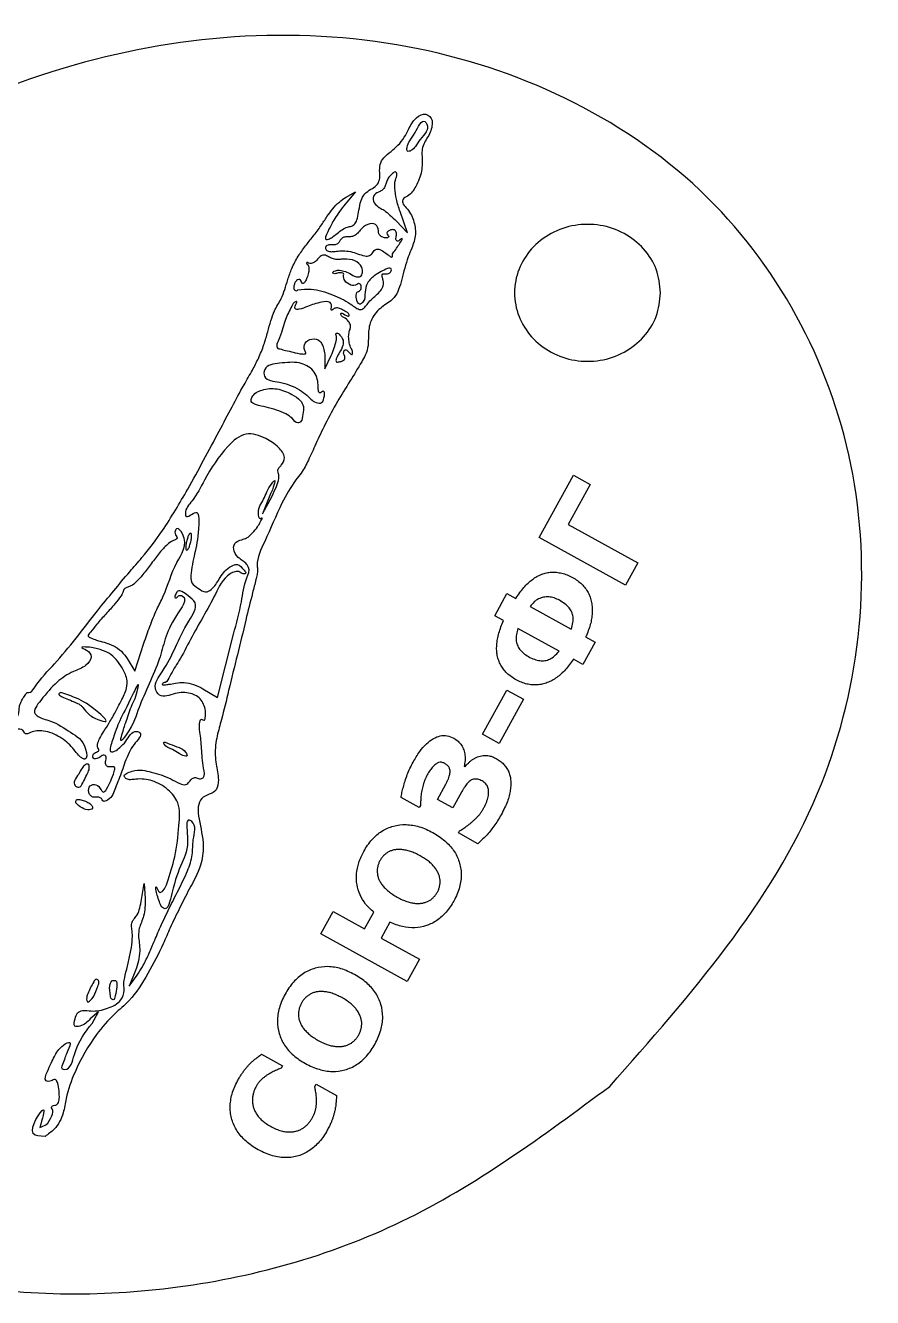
# Model space of a CAD drawing. Extents: x 44.2 to 81.9, y 88.2 to 122.9.
# Drawn here: x 58.73 to 81.88, y 88.18 to 122.92 of the extents above; entities that cross this region are included whole.
import ezdxf

# ---------------------------------------------------------------- set-up
doc = ezdxf.new("R2010")
doc.units = 0
doc.layers.add('Layer_1', color=7, linetype='CONTINUOUS')

msp = doc.modelspace()

# ---------------------------------------------------------------- linework, layer by layer
at = {"layer": 'Layer_1', "color": 7}
for points in [[(69.512509, 119.806815)], [(68.415976, 117.937312)], [(67.228949, 116.75178)], [(66.174937, 115.6977)], [(66.421937, 112.822342)], [(66.022144, 112.1931)], [(74.161025, 110.383231), (73.558515, 109.290323), (75.460809, 108.241606), (75.125498, 107.633378), (72.767035, 108.933577), (73.704855, 110.634714)], [(63.21887, 108.701527)], [(72.836719, 107.928594)], [(73.323025, 107.218521)], [(60.888355, 106.071547)], [(73.310871, 105.829068)], [(62.833104, 104.959395)], [(59.701005, 104.704155)], [(72.337698, 104.517112), (71.671444, 103.308577), (71.215274, 103.560059), (71.881529, 104.768594)], [(62.675489, 103.293705)], [(71.596619, 102.89546)], [(60.187424, 102.473655)], [(60.343505, 101.745975)], [(70.019276, 99.745919)], [(68.688786, 98.426489)], [(67.72636, 96.999152)], [(60.508598, 96.645315)], [(61.091327, 96.824955)], [(67.87903, 95.863705)], [(66.978138, 92.746102)]]:
    msp.add_lwpolyline(points, close=True, dxfattribs=at)
for points in [[(67.479242, 118.222403), (67.753669, 118.37142), (67.509427, 118.09215)], [(68.865648, 117.571567), (69.170909, 117.255577), (68.966357, 117.834502)], [(66.051696, 113.993415), (66.051603, 113.993572)], [(66.916649, 113.849572), (66.913424, 113.542837), (67.087208, 113.907465)], [(65.431386, 110.124428), (65.207824, 109.58118), (65.469948, 110.0658)], [(71.795054, 106.664724), (71.554296, 106.797452), (71.887859, 107.402511), (72.128617, 107.269784)], [(72.523015, 107.052356), (73.644435, 106.434128)], [(73.310871, 105.829068), (72.189451, 106.447297)], [(61.514697, 105.62907), (61.720821, 105.286665), (61.968592, 106.049423)], [(63.583347, 104.80062), (63.979348, 104.562038), (64.416099, 106.292333)], [(74.037249, 106.217573), (74.295426, 106.075242), (73.961862, 105.470183), (73.703686, 105.612513)], [(70.715548, 102.68724), (70.739324, 102.674133)], [(70.647555, 101.983277), (70.408297, 101.54928), (69.98697, 101.781554), (70.217496, 102.19971)], [(69.522195, 101.616458), (69.489886, 101.557851), (68.994118, 101.831164)], [(71.091899, 100.571408), (70.559697, 100.864805), (70.591134, 100.921829)], [(61.907388, 99.049193), (61.972601, 99.487695), (62.001866, 99.071138)], [(68.688786, 98.426489), (68.451277, 97.995665), (69.495083, 97.420225), (69.159773, 96.811999), (66.80131, 98.112198), (67.136619, 98.720424), (67.998273, 98.245402), (68.248883, 98.699989)], [(61.742104, 97.113765), (61.568823, 96.68604), (61.786266, 96.981488)], [(60.555122, 95.66541), (60.727793, 95.97801), (60.501969, 95.785958)], [(65.18439, 94.823386), (65.756183, 94.508161), (65.717766, 94.438474)], [(66.636777, 93.940062), (66.671719, 94.003444), (67.235598, 93.692582)]]:
    msp.add_lwpolyline(points, dxfattribs=at)
at = {"layer": 'Layer_1', "color": 1}
for points in [[(76.084811, 115.615252)], [(74.694919, 93.944875)]]:
    msp.add_lwpolyline(points, close=True, dxfattribs=at)
for points, knots in [([(74.694919, 93.944875), (72.869656, 92.592637), (69.269406, 89.925407), (62.79232, 88.133281), (56.370706, 88.262726), (50.626074, 90.512719), (46.340909, 94.652219), (44.138054, 100.172863), (44.308668, 106.273106), (46.707657, 112.180209), (51.71774, 118.114832), (59.62276, 122.463635), (69.406421, 123.123393), (77.95724, 119.001367), (82.24027, 110.748619), (81.082191, 101.17224), (76.903566, 96.444016), (74.694919, 93.944875)], [0, 0, 0, 0, 6.766367, 13.346357, 19.73316, 25.749556, 31.41027, 37.120766, 43.060724, 49.272926, 55.895829, 66.032651, 75.441806, 84.334187, 92.863332, 101.621928, 111.441654, 111.441654, 111.441654, 111.441654]), ([(76.084811, 115.615252), (76.060674, 115.396067), (76.012391, 114.957604), (75.641246, 114.383061), (75.103032, 113.959325), (74.440708, 113.736042), (73.739581, 113.736042), (73.078276, 113.959325), (72.536095, 114.383061), (72.179257, 114.957604), (72.053852, 115.615253), (72.179257, 116.272901), (72.536095, 116.847444), (73.078276, 117.27118), (73.739581, 117.494463), (74.440708, 117.494463), (75.103032, 117.27118), (75.641246, 116.847444), (76.012391, 116.272901), (76.060674, 115.834438), (76.084811, 115.615252)], [0, 0, 0, 0, 0.653902, 1.308082, 1.986449, 2.677561, 3.363637, 4.054749, 4.733116, 5.387296, 6.041198, 6.695099, 7.349279, 8.027647, 8.718759, 9.404835, 10.095947, 10.774314, 11.428494, 12.082395, 12.082395, 12.082395, 12.082395])]:
    msp.add_open_spline(points, degree=3, knots=knots, dxfattribs=at)
at = {"layer": 'Layer_1', "color": 7}
for points, knots in [([(67.509427, 118.09215), (67.402389, 117.951536), (67.196522, 117.681092), (67.060316, 117.427622), (66.879601, 117.0476), (67.038049, 117.080018), (67.128618, 117.143069), (67.250328, 117.239789), (67.381367, 117.337685), (67.512702, 117.417875), (67.641183, 117.427574), (67.755025, 117.504099), (67.811274, 117.669316), (67.849294, 117.884368), (67.881654, 118.119127), (67.991481, 118.329522), (68.164085, 118.442843), (68.33313, 118.532492), (68.424158, 118.710774), (68.41, 118.907877), (68.405605, 119.120395), (68.524305, 119.327874), (68.721124, 119.471615), (68.920227, 119.645683), (69.084116, 119.847012), (69.216988, 120.119044), (69.353325, 120.382885), (69.671897, 120.560125), (69.861748, 120.350218), (69.842063, 120.158854), (69.797461, 119.99368), (69.702102, 119.835128), (69.610224, 119.674982), (69.558589, 119.505137), (69.573478, 119.258964), (69.575242, 118.920239), (69.423387, 118.542899), (69.246418, 118.272989), (69.037699, 118.198786), (69.02859, 118.042829), (69.200146, 117.887303), (69.353265, 117.607677), (69.415686, 117.207424), (69.307944, 116.872541), (69.1797, 116.577208), (69.091222, 116.293259), (69.019566, 115.99183), (68.939589, 115.719181), (68.834205, 115.497835), (68.615795, 115.322159), (68.326424, 115.142403), (68.110052, 114.770391), (68.100257, 114.410793), (68.098462, 114.056884), (67.886513, 113.664979), (67.591387, 113.192912), (67.244016, 112.63227), (66.933386, 112.061976), (66.681616, 111.521925), (66.476935, 111.070779), (66.30865, 110.732429), (66.013121, 110.377721), (65.659042, 109.75479), (65.355271, 108.970865), (65.035551, 108.358156), (65.07855, 108.045598), (65.063326, 107.91835), (65.014446, 107.706538), (64.902679, 107.295776), (64.737735, 106.610009), (64.520649, 105.722713), (64.297375, 104.816029), (64.121696, 104.074433), (63.981729, 103.581225), (63.921054, 103.255652), (63.911891, 102.997822), (63.951471, 102.679838), (64.02216, 102.379338), (63.986671, 102.032405), (63.752282, 101.91629), (63.521282, 101.833517), (63.428969, 101.545872), (63.491048, 101.109442), (63.629404, 100.583811), (63.533778, 99.90766), (63.222532, 99.372674), (62.941714, 98.804796), (62.699443, 98.309799), (62.444839, 97.699901), (62.083863, 97.029151), (61.674119, 96.348352), (61.105809, 95.885544), (60.564578, 95.263617), (60.121669, 94.475056), (59.849152, 93.734491), (59.78125, 93.180552), (59.583544, 92.798445), (59.356129, 92.640726), (59.268958, 92.58027)], [0, 0, 0, 0, 0.501053, 0.963677, 1.181138, 1.24449, 1.367115, 1.528384, 1.703283, 1.862898, 1.978145, 2.081889, 2.25334, 2.478033, 2.744811, 2.960207, 3.163019, 3.354989, 3.523113, 3.726246, 3.941371, 4.149151, 4.411204, 4.667635, 4.942211, 5.182927, 5.570709, 5.848371, 6.088931, 6.234231, 6.414137, 6.599204, 6.785473, 6.969015, 7.11996, 7.521971, 7.972424, 8.322137, 8.466336, 8.561018, 8.728848, 9.124323, 9.509617, 9.903984, 10.158891, 10.478164, 10.793814, 11.087405, 11.334173, 11.509744, 11.9181, 12.350975, 12.726492, 12.988052, 13.400426, 14.024946, 14.674245, 15.373609, 15.973271, 16.459989, 16.862949, 17.098668, 17.841898, 18.986463, 19.681746, 19.78821, 19.924399, 20.063252, 20.440703, 21.200914, 22.179329, 23.181033, 24.002318, 24.465401, 24.718519, 24.993745, 25.236443, 25.672633, 25.947796, 26.171018, 26.407441, 26.652862, 26.990233, 27.735759, 28.261302, 28.989348, 29.572389, 30.16584, 30.641592, 31.552863, 32.457393, 32.988441, 33.73803, 34.917973, 35.684305, 36.083332, 36.591493, 36.907348, 36.907348, 36.907348, 36.907348]), ([(69.512509, 119.806815), (69.639377, 119.942011), (69.790543, 120.103101), (69.577619, 120.407431), (69.395326, 119.986812), (69.24104, 119.789545), (69.156081, 119.632477), (69.151804, 119.458261), (69.304247, 119.504249), (69.398038, 119.627864), (69.470521, 119.741175), (69.512509, 119.806815)], [0, 0, 0, 0, 0.455482, 0.542722, 0.94901, 1.215925, 1.411501, 1.51215, 1.602269, 1.770024, 2.001007, 2.001007, 2.001007, 2.001007]), ([(68.966357, 117.834502), (68.9303, 117.947457), (68.863544, 118.156582), (68.819869, 118.444077), (68.817946, 118.684043), (68.894778, 118.814289), (68.852836, 118.946924), (68.749981, 118.862179), (68.677296, 118.798759), (68.610281, 118.697344), (68.582664, 118.58934), (68.549263, 118.485823), (68.474334, 118.403215), (68.35317, 118.362623), (68.21324, 118.264133), (68.244718, 118.044009), (68.356652, 117.974272), (68.415976, 117.937312)], [0, 0, 0, 0, 0.354474, 0.656274, 0.877356, 1.048714, 1.106572, 1.206977, 1.319081, 1.440279, 1.551234, 1.655227, 1.763945, 1.868313, 2.04095, 2.221018, 2.424064, 2.424064, 2.424064, 2.424064]), ([(52.747611, 94.196813), (52.851369, 94.313125), (53.058785, 94.545638), (53.31657, 94.896358), (53.51371, 95.232108), (53.639456, 95.515481), (53.826885, 95.712142), (54.038428, 95.772066), (54.270642, 95.772206), (54.348493, 96.048292), (54.255146, 96.381337), (54.23367, 96.81381), (54.37452, 97.244456), (54.639342, 97.422727), (54.869945, 97.503847), (54.908539, 97.704105), (54.825693, 97.903386), (54.765039, 98.163428), (54.851895, 98.473454), (55.034524, 98.757666), (55.208767, 99.063145), (55.341923, 99.329421), (55.422293, 99.643414), (55.628423, 100.099214), (55.99267, 100.791937), (56.510957, 101.740803), (57.042698, 102.60776), (57.433717, 103.305231), (57.83915, 103.565047), (58.19267, 103.685602), (58.462103, 103.922264), (58.568104, 104.158619), (58.561519, 104.320406), (58.607289, 104.431834), (58.664724, 104.552179), (58.732969, 104.630357), (58.778374, 104.713801), (58.880575, 104.680641), (59.12097, 105.068501), (59.741972, 105.667574), (60.455634, 106.643438), (61.14041, 107.471295), (61.541839, 107.958527), (62.011911, 108.483567), (62.566043, 109.222076), (63.252855, 110.388346), (63.862459, 111.529473), (64.366766, 112.483098), (64.665751, 113.041278), (64.920496, 113.474109), (65.109562, 113.837182), (65.249785, 114.185534), (65.351046, 114.532989), (65.431737, 114.845133), (65.518661, 115.098286), (65.626458, 115.292844), (65.736421, 115.477368), (65.822857, 115.708426), (65.900102, 115.990014), (66.010343, 116.300334), (66.173538, 116.608689), (66.377763, 116.895866), (66.599788, 117.162353), (66.796959, 117.429783), (66.962602, 117.6871), (67.12234, 117.910206), (67.290921, 118.091198), (67.421082, 118.181882), (67.479242, 118.222403)], [0, 0, 0, 0, 0.467424, 0.934394, 1.303397, 1.632536, 1.86486, 2.082179, 2.296026, 2.466099, 2.830626, 3.347671, 3.745631, 4.116252, 4.282484, 4.423272, 4.662284, 4.930314, 5.204331, 5.598571, 5.942551, 6.260465, 6.486689, 6.911682, 7.755737, 8.837996, 10.145393, 10.838453, 11.174226, 11.563499, 11.953022, 12.215674, 12.305272, 12.431722, 12.572478, 12.69445, 12.770661, 12.797239, 12.989117, 13.853479, 15.720824, 16.421191, 17.100124, 17.610757, 18.535778, 19.863457, 21.666462, 22.417531, 23.09982, 23.56574, 23.924072, 24.326893, 24.689863, 25.008802, 25.294899, 25.489033, 25.674984, 25.938529, 26.225159, 26.551666, 26.924136, 27.267537, 27.607004, 27.964581, 28.263389, 28.524841, 28.787562, 28.999782, 28.999782, 28.999782, 28.999782]), ([(68.415974, 117.937312), (68.454826, 117.915487), (68.554302, 117.859606), (68.701629, 117.731776), (68.808442, 117.627445), (68.865648, 117.571567)], [0, 0, 0, 0, 0.133444, 0.341669, 0.5818, 0.5818, 0.5818, 0.5818]), ([(67.228943, 116.751787), (67.28807, 116.758185), (67.416951, 116.772128), (67.613588, 116.745492), (67.811726, 116.687154), (67.974606, 116.615805), (68.14246, 116.615819), (68.225406, 116.714862), (68.295425, 116.817437), (68.440331, 116.804105), (68.545184, 116.719059), (68.653856, 116.647614), (68.708368, 116.596432), (68.764625, 116.577915), (68.744604, 116.689887), (68.835783, 116.763401), (68.916094, 116.915846), (68.98025, 116.991175), (69.04582, 117.117134), (68.956675, 117.063778), (68.915559, 117.000591), (68.832686, 117.065031), (68.870763, 117.163981), (68.877527, 117.264921), (68.811544, 117.350071), (68.717426, 117.336532), (68.642522, 117.313132), (68.597636, 117.247515), (68.62954, 117.196385), (68.675086, 117.147147), (68.610507, 117.107253), (68.53737, 117.120635), (68.449174, 117.148336), (68.379956, 117.222395), (68.380897, 117.344316), (68.316723, 117.523731), (68.049353, 117.500754), (67.902186, 117.358518), (67.794553, 117.218238), (67.680308, 117.150688), (67.563379, 117.140454), (67.460784, 117.146232), (67.370314, 117.107628), (67.324553, 117.03356), (67.278949, 116.959175), (67.188737, 116.921575), (67.094071, 116.922521), (67.007022, 116.929618), (66.936347, 116.89104), (66.921838, 116.812295), (66.991237, 116.749674), (67.100715, 116.732817), (67.182924, 116.744974), (67.228949, 116.75178)], [0, 0, 0, 0, 0.177898, 0.387766, 0.590096, 0.7945, 0.926268, 1.050599, 1.166495, 1.270274, 1.436751, 1.571742, 1.654782, 1.66883, 1.72889, 1.861566, 2.041701, 2.194637, 2.257044, 2.308243, 2.406207, 2.452576, 2.564554, 2.677576, 2.753311, 2.849148, 2.933199, 2.99135, 3.052286, 3.105452, 3.147045, 3.230697, 3.329884, 3.420934, 3.508495, 3.691689, 3.905373, 4.164273, 4.301464, 4.433591, 4.547202, 4.648318, 4.741404, 4.823253, 4.905057, 4.997946, 5.098729, 5.189012, 5.256602, 5.319209, 5.395984, 5.505334, 5.644425, 5.644425, 5.644425, 5.644425]), ([(66.174971, 115.697632), (66.296002, 115.71091), (66.619686, 115.74642), (67.103509, 115.577205), (67.528594, 115.388453), (67.74988, 115.200288), (67.913556, 115.134943), (68.015452, 115.227716), (68.090033, 115.3405), (68.207933, 115.457403), (68.342471, 115.572865), (68.462996, 115.694074), (68.527031, 115.839714), (68.508939, 115.972432), (68.468163, 116.056261), (68.482947, 116.14428), (68.557892, 116.135467), (68.620041, 116.121481), (68.689987, 116.153393), (68.726767, 116.205508), (68.738997, 116.269201), (68.683319, 116.30164), (68.520435, 116.236142), (68.302995, 116.127985), (68.062398, 115.903842), (67.996253, 115.62959), (68.021416, 115.414519), (67.834922, 115.24766), (67.771926, 115.437669), (67.763236, 115.541099), (67.777797, 115.620969), (67.830348, 115.656986), (67.883577, 115.679371), (67.90728, 115.73904), (67.906035, 115.798936), (67.884765, 115.854934), (67.826768, 115.874438), (67.758216, 115.807501), (67.602081, 115.816549), (67.446506, 115.924141), (67.41605, 116.056061), (67.434107, 116.154759), (67.342133, 116.163086), (67.260057, 116.158384), (67.182242, 116.126389), (67.104263, 116.165765), (67.19458, 116.226104), (67.288538, 116.239421), (67.442153, 116.214419), (67.604108, 116.144668), (67.734947, 116.050488), (67.896421, 116.047337), (67.96605, 116.20078), (67.903815, 116.408209), (67.654206, 116.539773), (67.424071, 116.538324), (67.242451, 116.520921), (67.122204, 116.546252), (67.011781, 116.596324), (66.912927, 116.6598), (66.789173, 116.629886), (66.720038, 116.535788), (66.640936, 116.453441), (66.549937, 116.414003), (66.476882, 116.410134), (66.427416, 116.460515), (66.404067, 116.418192), (66.467123, 116.382506), (66.481064, 116.287224), (66.474395, 116.161881), (66.428489, 116.024172), (66.383643, 115.933117), (66.312131, 115.845716), (66.268878, 115.911876), (66.259282, 115.967099), (66.192157, 115.991873), (66.134349, 115.95039), (66.092625, 115.888126), (66.06549, 115.812769), (66.062868, 115.742542), (66.083767, 115.686553), (66.135681, 115.666224), (66.160999, 115.686524), (66.174937, 115.6977)], [0, 0, 0, 0, 0.361831, 0.967675, 1.50625, 1.730343, 1.864389, 1.970982, 2.10373, 2.279757, 2.462087, 2.638113, 2.788553, 2.921076, 3.020361, 3.078886, 3.135093, 3.20835, 3.277533, 3.346415, 3.400784, 3.443123, 3.509652, 3.900989, 4.193369, 4.453044, 4.713749, 4.835598, 5.013637, 5.105475, 5.179571, 5.235732, 5.289147, 5.347287, 5.412804, 5.469781, 5.51398, 5.569906, 5.730944, 5.936616, 6.089487, 6.131435, 6.19442, 6.300774, 6.403457, 6.43926, 6.503254, 6.615436, 6.768864, 6.943867, 7.146312, 7.249492, 7.37228, 7.578704, 7.845565, 8.148757, 8.263579, 8.391292, 8.510219, 8.630599, 8.726552, 8.85788, 8.970811, 9.06754, 9.144392, 9.193456, 9.209248, 9.262631, 9.356306, 9.488388, 9.642029, 9.770761, 9.838411, 9.888077, 9.955625, 10.00671, 10.069542, 10.150614, 10.232738, 10.305336, 10.359437, 10.400163, 10.450048, 10.450048, 10.450048, 10.450048]), ([(67.087208, 113.907465), (67.117083, 113.974636), (67.173179, 114.100761), (67.215762, 114.283622), (67.246186, 114.402522), (67.19491, 114.515952), (67.290944, 114.516384), (67.345532, 114.430829), (67.42988, 114.324846), (67.405051, 114.152979), (67.320185, 113.986683), (67.233684, 113.87028), (67.203541, 113.712499), (67.320507, 113.729949), (67.386564, 113.754718), (67.450183, 113.786636), (67.476121, 113.881516), (67.392306, 113.96645), (67.478257, 114.095428), (67.565285, 114.009087), (67.651539, 113.894551), (67.686063, 114.022373), (67.603355, 114.125476), (67.571163, 114.29211), (67.554212, 114.448138), (67.586804, 114.580941), (67.631821, 114.699692), (67.573857, 114.825555), (67.480554, 114.930152), (67.353188, 114.969238), (67.342433, 115.086494), (67.462577, 115.017998), (67.581822, 114.949504), (67.57264, 115.065797), (67.45485, 115.106798), (67.352316, 115.187254), (67.237312, 115.210292), (67.153122, 115.190907), (67.113323, 115.128014), (67.066085, 115.16257), (67.117608, 115.24061), (67.05502, 115.408692), (66.748934, 115.345226), (66.478673, 115.272925), (66.271678, 115.164069), (66.080639, 115.157512), (66.102823, 115.27405), (66.174161, 115.395465), (66.058047, 115.358191), (65.973063, 115.178797), (65.793788, 114.842333), (65.749583, 114.516178), (65.540118, 114.110002), (65.724552, 114.075617), (65.858908, 114.037414), (65.981035, 114.009542), (66.051696, 113.993415)], [0, 0, 0, 0, 0.22139, 0.415702, 0.545333, 0.626699, 0.662848, 0.77734, 0.911572, 1.057172, 1.261833, 1.459144, 1.539903, 1.627208, 1.715234, 1.78068, 1.821355, 1.991042, 2.060719, 2.184223, 2.290209, 2.333936, 2.499491, 2.67155, 2.835674, 2.96446, 3.081919, 3.199436, 3.352593, 3.507683, 3.536176, 3.654247, 3.77211, 3.800346, 3.953997, 4.089084, 4.202163, 4.2884, 4.344981, 4.369593, 4.428575, 4.569633, 4.798648, 5.203705, 5.449443, 5.547849, 5.651559, 5.756478, 5.789557, 5.948397, 6.346136, 6.879021, 7.167619, 7.232108, 7.38893, 7.604236, 7.604236, 7.604236, 7.604236]), ([(66.051603, 113.993572), (66.122451, 113.973136), (66.220366, 113.944892), (66.426329, 113.941531), (66.332153, 114.085985), (66.344834, 114.26244), (66.556649, 114.385285), (66.772133, 114.334695), (66.857433, 114.173569), (66.906, 114.022592), (66.913054, 113.90797), (66.916649, 113.849572)], [0, 0, 0, 0, 0.251961, 0.348224, 0.436208, 0.63084, 0.850792, 1.075132, 1.208471, 1.376563, 1.551146, 1.551146, 1.551146, 1.551146]), ([(66.421918, 112.822267), (66.492129, 112.742692), (66.595945, 112.625028), (66.868319, 112.580783), (66.890249, 112.772846), (66.917102, 112.875227), (66.873212, 112.945031), (66.826936, 112.89444), (66.755915, 112.861818), (66.725257, 112.987949), (66.740119, 113.17791), (66.632801, 113.539122), (66.17334, 113.753276), (65.740325, 113.694734), (65.248696, 113.648899), (65.239362, 113.211801), (65.647229, 113.204102), (65.95062, 113.097667), (66.213017, 112.984025), (66.356855, 112.872709), (66.421937, 112.822342)], [0, 0, 0, 0, 0.320153, 0.473387, 0.673691, 0.764285, 0.806834, 0.864804, 0.923383, 1.001192, 1.157276, 1.563287, 1.996201, 2.531914, 2.972002, 3.161351, 3.594036, 3.886978, 4.18555, 4.432276, 4.432276, 4.432276, 4.432276]), ([(66.022144, 112.1931), (66.067497, 112.12919), (66.131069, 112.039607), (66.308823, 112.108584), (66.294002, 112.309863), (66.358746, 112.505665), (66.227051, 112.712381), (65.973035, 112.872835), (65.616601, 113.021325), (65.212904, 112.992967), (64.939362, 112.853127), (64.872449, 112.626149), (65.080665, 112.537359), (65.302409, 112.496959), (65.586536, 112.419504), (65.829236, 112.3256), (65.963998, 112.233038), (66.022144, 112.1931)], [0, 0, 0, 0, 0.199865, 0.280154, 0.494669, 0.70813, 0.886523, 1.169661, 1.611343, 2.013679, 2.357033, 2.468635, 2.615948, 2.913063, 3.203173, 3.481044, 3.69193, 3.69193, 3.69193, 3.69193]), ([(65.469948, 110.0658), (65.51195, 110.151912), (65.58727, 110.30633), (65.659771, 110.511201), (65.660568, 110.660771), (65.616748, 110.753884), (65.651083, 110.84571), (65.761805, 110.926469), (65.856072, 111.155073), (65.623038, 111.437463), (65.282347, 111.670489), (64.722514, 111.861168), (64.104149, 111.296488), (63.685121, 110.647156), (63.366628, 109.992767), (63.08575, 109.71505), (63.118245, 109.421459), (63.480116, 109.783912), (63.471945, 109.038301), (63.386296, 108.626923), (63.262675, 108.09103), (63.23649, 107.682542), (63.457001, 107.553956), (63.635359, 107.406281), (63.878974, 107.546688), (64.033677, 107.824058), (64.222834, 108.093613), (64.547275, 108.250869), (64.655724, 108.095037), (64.77522, 107.962313), (64.676314, 107.92094), (64.558456, 108.052793), (64.152533, 107.889522), (63.828485, 107.155221), (63.349982, 106.381392), (62.964447, 105.602097), (62.716396, 105.247211), (62.606827, 104.988651), (62.509003, 104.965256), (62.47859, 104.947819), (62.460372, 104.903725), (62.566146, 104.913839), (62.662636, 104.922796), (62.770361, 104.945924), (62.833104, 104.959395)], [0, 0, 0, 0, 0.287737, 0.51598, 0.645504, 0.725546, 0.812734, 0.910889, 1.136567, 1.453899, 1.881428, 2.432828, 3.024758, 4.154237, 4.810731, 5.207261, 5.27293, 5.559942, 5.894125, 6.638654, 7.239362, 7.508974, 7.741587, 7.960884, 8.12659, 8.488701, 8.911354, 9.144957, 9.380817, 9.478062, 9.51529, 9.645154, 9.92032, 10.599654, 12.015706, 12.677523, 13.165627, 13.376215, 13.422609, 13.458451, 13.48214, 13.535876, 13.667108, 13.850155, 13.850155, 13.850155, 13.850155]), ([(64.416099, 106.292333), (64.497312, 106.588712), (64.638506, 107.103987), (64.709777, 107.697692), (64.876047, 108.05838), (64.783912, 108.198428), (64.70404, 108.273952), (64.559626, 108.367552), (64.410066, 108.522177), (64.415143, 108.805163), (64.623562, 108.867866), (64.798782, 108.919793), (64.93873, 109.049936), (65.076751, 109.22566), (65.132746, 109.324005), (65.226174, 109.490727), (65.125451, 109.416792), (65.050489, 109.722347), (65.287767, 109.987467), (65.336642, 110.265271), (65.567014, 110.531995), (65.50747, 110.29045), (65.46358, 110.194678), (65.431386, 110.124428)], [0, 0, 0, 0, 0.910913, 1.583685, 1.873246, 1.950969, 2.068011, 2.202815, 2.467808, 2.686447, 2.901363, 3.041325, 3.240223, 3.46785, 3.654075, 3.739545, 3.783585, 3.898535, 4.354641, 4.850448, 4.94936, 5.051193, 5.331501, 5.331501, 5.331501, 5.331501]), ([(61.968592, 106.049423), (62.022132, 106.201628), (62.130864, 106.510731), (62.302344, 106.941403), (62.601014, 107.500734), (62.769988, 108.208046), (63.233799, 108.776015), (62.888374, 109.239184), (62.819306, 109.112397), (62.813253, 109.039252), (62.850684, 108.985177), (62.887358, 108.926085), (62.835111, 108.864024), (62.727956, 108.842949), (62.573732, 108.717125), (62.38108, 108.505633), (62.17148, 108.218542), (61.960409, 107.93226), (61.766533, 107.718121), (61.604512, 107.593489), (61.488989, 107.566138), (61.416172, 107.522852), (61.401008, 107.433119), (61.321852, 107.298936), (61.155765, 107.095306), (60.932058, 106.842847), (60.686413, 106.584701), (60.561674, 106.402518), (60.412364, 106.243128), (60.550874, 106.17396), (60.686325, 106.124471), (60.815137, 106.090727), (60.888355, 106.071547)], [0, 0, 0, 0, 0.484023, 0.982965, 1.390014, 2.377163, 3.174726, 3.390016, 3.464561, 3.534523, 3.603625, 3.660668, 3.719853, 3.80747, 3.987136, 4.295719, 4.672635, 5.050227, 5.360803, 5.543732, 5.643696, 5.721594, 5.774523, 5.905291, 6.186053, 6.559365, 6.930842, 7.206501, 7.329077, 7.411638, 7.580486, 7.802862, 7.802862, 7.802862, 7.802862]), ([(63.218869, 108.70152), (63.231521, 108.740261), (63.256153, 108.815682), (63.267503, 108.925544), (63.279949, 109.000881), (63.242605, 109.068191), (63.190157, 109.002974), (63.163304, 108.930894), (63.128666, 108.820839), (63.117383, 108.712223), (63.104896, 108.636612), (63.142279, 108.569493), (63.194701, 108.634284), (63.209191, 108.674598), (63.21887, 108.701527)], [0, 0, 0, 0, 0.122293, 0.238077, 0.324805, 0.364082, 0.411185, 0.505941, 0.628225, 0.744008, 0.830741, 0.869961, 0.917045, 1.011773, 1.011773, 1.011773, 1.011773]), ([(72.128617, 107.269784), (72.163581, 107.323391), (72.230995, 107.42675), (72.343063, 107.56621), (72.459401, 107.685915), (72.579188, 107.78734), (72.704012, 107.870249), (72.793033, 107.909387), (72.836719, 107.928594)], [0, 0, 0, 0, 0.191915, 0.37003, 0.535748, 0.691938, 0.840285, 0.98323, 0.98323, 0.98323, 0.98323]), ([(72.836719, 107.928594), (72.880198, 107.943158), (72.967099, 107.972268), (73.105181, 107.989338), (73.246266, 107.98573), (73.390741, 107.96207), (73.53685, 107.913901), (73.68013, 107.845056), (73.814663, 107.760608), (73.932384, 107.662293), (74.029827, 107.551997), (74.10735, 107.431287), (74.165167, 107.301207), (74.203009, 107.162274), (74.219748, 107.016464), (74.219987, 106.865977), (74.202041, 106.711585), (74.166004, 106.552016), (74.111571, 106.38561), (74.062654, 106.275012), (74.037249, 106.217573)], [0, 0, 0, 0, 0.137277, 0.27438, 0.414694, 0.559611, 0.711904, 0.874569, 1.035438, 1.187253, 1.333074, 1.475245, 1.615963, 1.758509, 1.905478, 2.054976, 2.209069, 2.370725, 2.545014, 2.733345, 2.733345, 2.733345, 2.733345]), ([(61.786266, 96.981488), (61.834935, 97.05818), (61.948623, 97.237331), (62.098026, 97.541392), (62.253042, 97.908764), (62.434074, 98.337633), (62.657849, 98.810217), (62.918123, 99.314222), (63.152285, 99.785572), (63.316961, 100.257826), (63.288553, 100.690602), (63.422345, 101.096154), (63.092383, 101.294109), (63.233506, 100.529063), (62.983598, 100.0057), (62.782667, 99.493425), (62.620622, 98.70421), (62.432061, 98.868533), (62.389656, 98.996033), (62.333194, 99.16902), (62.302798, 99.273741), (62.286534, 99.426113), (62.356404, 99.319767), (62.387319, 99.210505), (62.54548, 99.324351), (62.647728, 99.655022), (62.854894, 100.253088), (62.91834, 100.977829), (62.9808, 101.657284), (62.628414, 102.080183), (62.221818, 102.316387), (61.847901, 102.35346), (61.615455, 102.313331), (61.498554, 102.324844), (61.371433, 102.453148), (61.79705, 102.627832), (62.161763, 102.527878), (62.634759, 102.400426), (62.904264, 102.221169), (63.109961, 102.158614), (63.216308, 102.262021), (63.276797, 102.35657), (63.392266, 102.395329), (63.481963, 102.330203), (63.657697, 102.38609), (63.562879, 102.763519), (63.551626, 103.126778), (63.516471, 103.582916), (63.463853, 103.812865), (63.53493, 104.001948), (63.618362, 103.911893), (63.658983, 104.050372), (63.65659, 104.21579), (63.576488, 104.526963), (63.218835, 104.712227), (62.832422, 104.706859), (62.422448, 104.519068), (62.204006, 104.9146), (62.749066, 105.594431), (62.920977, 106.277375), (63.498692, 107.102518), (63.18254, 107.330606), (63.049911, 107.45105), (62.885009, 107.494638), (62.847715, 107.390945), (62.792145, 107.309228), (62.863812, 107.263926), (62.904917, 107.370713), (63.221067, 107.301551), (62.557586, 106.457588), (62.48477, 105.626455), (61.825387, 104.399807), (61.701766, 103.814738), (61.296632, 103.297343), (61.398118, 103.649868), (61.477726, 103.894265), (61.630251, 104.359077), (61.780005, 104.623876), (61.839601, 105.01429), (61.521098, 104.334519), (61.327269, 104.00025), (61.15561, 103.549015), (60.997341, 103.049712), (61.207632, 103.103623), (61.324127, 103.216648), (61.521714, 103.384597), (61.649054, 103.691347), (61.978471, 103.57293), (61.679836, 103.296973), (61.571263, 103.057956), (61.447016, 102.809265), (61.353409, 102.479083), (61.189152, 102.131209), (61.102865, 101.798849), (60.841383, 101.702433), (60.817645, 101.813827), (60.738975, 101.846752), (60.658907, 101.839459), (60.571023, 101.837024), (60.496678, 101.895385), (60.443627, 102.002098), (60.468746, 102.176807), (60.688201, 102.205724), (60.772255, 102.085048), (60.867132, 101.942806), (60.991588, 102.114517), (61.063062, 102.293115), (61.145868, 102.471003), (61.196234, 102.677837), (61.069256, 102.676468), (60.980835, 102.656635), (60.915236, 102.744724), (60.923713, 102.844914), (60.960369, 102.952778), (60.863589, 103.014473), (60.784514, 102.934162), (60.700704, 102.896052), (60.615998, 102.8801), (60.56645, 102.934278), (60.576145, 102.997946), (60.613001, 103.05236), (60.67114, 103.076267), (60.727553, 103.091545), (60.749448, 103.148973), (60.698835, 103.198305), (60.700853, 103.309713), (60.763238, 103.454883), (60.879432, 103.646255), (61.03404, 103.884776), (61.192714, 104.168142), (61.351728, 104.484643), (61.504245, 104.774035), (61.521118, 105.104583), (61.38032, 105.362537), (61.226229, 105.606351), (61.023504, 105.783837), (60.733467, 105.889474), (60.548617, 105.939095), (60.187563, 105.949716), (60.452793, 105.850452), (60.584654, 105.66732), (60.366818, 105.383183), (59.994259, 105.279955), (59.533004, 104.959626), (59.249083, 104.606326), (58.902628, 104.176896), (59.097266, 104.031859), (59.235853, 103.970541), (59.560108, 103.893955), (59.96439, 103.595182), (60.376117, 103.38432), (60.433865, 102.83226), (60.243233, 102.924517), (60.1433, 103.029011), (59.977316, 103.255618), (59.682911, 103.506767), (59.277078, 103.670447), (58.947321, 103.657391), (58.805766, 103.567461), (58.726448, 103.565081), (58.695269, 103.623108), (58.66145, 103.681602), (58.577611, 103.702748), (58.490575, 103.695987), (58.415199, 103.671877), (58.361222, 103.611354), (58.411081, 103.547159), (58.403619, 103.432257), (58.316823, 103.282114), (58.16079, 103.07824), (57.936706, 102.795247), (57.677793, 102.421294), (57.415732, 102.019441), (57.163428, 101.634321), (57.011438, 101.413248), (56.773886, 101.12522), (56.980677, 101.765927), (57.13805, 102.071457), (57.350293, 102.56616), (57.585735, 102.833124), (57.776941, 103.015225), (57.994218, 103.234825), (58.201425, 103.323204), (58.297922, 103.541901), (57.880178, 103.269428), (57.6305, 103.114923), (57.194469, 102.591145), (56.965203, 102.092794), (56.749271, 101.60051), (56.512818, 101.153007), (56.198108, 100.619164), (55.847432, 99.959139), (55.677307, 99.604258), (55.466743, 98.884834), (55.652545, 99.100242), (55.751109, 99.2885), (55.923068, 99.590294), (56.112756, 99.907932), (56.306244, 100.176646), (56.496239, 100.354147), (56.681684, 100.475766), (56.837915, 100.637222), (56.992059, 100.83106), (57.146963, 101.040362), (57.339884, 101.266155), (57.47842, 101.397586), (57.718728, 101.674189), (57.621238, 101.364885), (57.446536, 101.171616), (57.226609, 100.821627), (57.017116, 100.549369), (56.802237, 100.329142), (56.578169, 100.096368), (56.339661, 99.786137), (56.096079, 99.425693), (55.865848, 99.129071), (55.725148, 98.902805), (55.58784, 98.857142), (55.483305, 98.901879), (55.38325, 98.712508), (55.235421, 98.536175), (55.130398, 98.318753), (55.025206, 98.117315), (55.128892, 98.022011), (55.229414, 98.043233), (55.255317, 97.94296), (55.144856, 97.885602), (55.111251, 97.707321), (55.111956, 97.463882), (55.165896, 97.135535), (55.235851, 96.790526), (55.195785, 96.432974), (55.005787, 96.099149), (54.880905, 95.89177), (54.584315, 95.589071), (54.62116, 95.77353), (54.612087, 95.884742), (54.501468, 95.765406), (54.417634, 95.685683), (54.315046, 95.53619), (54.234772, 95.403581), (54.259636, 95.313101), (54.262808, 95.225166), (54.124101, 95.219047), (53.982162, 95.19285), (53.845925, 95.236896), (53.709577, 95.158675), (53.893598, 95.131926), (53.96987, 95.0816), (54.059475, 95.009972), (54.060591, 94.869064), (54.072558, 94.685013), (54.171437, 94.49427), (54.34532, 94.419184), (54.410006, 94.489784), (54.470345, 94.469748), (54.495939, 94.408386), (54.484199, 94.328833), (54.436817, 94.244537), (54.350175, 94.180835), (54.270057, 94.082228), (54.244564, 93.936002), (54.252012, 93.772191), (54.324202, 93.606182), (54.18087, 93.466291), (53.997979, 93.498743), (53.817011, 93.50428), (53.673325, 93.527397), (53.572209, 93.572146), (53.491795, 93.627165), (53.387436, 93.658115), (53.270326, 93.678044), (53.15418, 93.705124), (53.070296, 93.749636), (52.97949, 93.855342), (53.25418, 93.925564), (53.508612, 93.851753), (53.746696, 93.785498), (54.021164, 93.687166), (53.991833, 93.883395), (53.855808, 94.02245), (53.570446, 94.141146), (53.209673, 94.091946), (52.907646, 93.957959), (52.672706, 93.776311), (52.628862, 93.494198), (52.672655, 93.308116), (52.700003, 93.19191)], [0, 0, 0, 0, 0.272353, 0.636209, 1.014361, 1.468821, 2.032342, 2.583417, 3.166752, 3.624842, 4.03415, 4.534989, 4.603308, 5.047799, 5.798684, 6.665478, 7.13086, 7.197741, 7.341814, 7.539318, 7.706586, 7.771411, 7.831519, 7.961751, 8.049833, 8.293874, 9.035751, 9.902181, 10.518804, 10.964628, 11.463217, 11.905137, 12.054288, 12.170559, 12.250055, 12.506677, 13.033734, 13.593675, 13.878596, 14.040245, 14.167451, 14.283639, 14.378621, 14.491602, 14.588704, 14.846154, 15.392875, 15.839875, 16.125644, 16.203587, 16.272342, 16.347842, 16.503454, 16.853365, 17.196722, 17.615544, 18.04798, 18.259637, 18.748584, 20.314189, 20.836989, 21.110732, 21.317381, 21.422636, 21.528472, 21.618757, 21.646528, 21.737521, 21.844872, 22.406621, 23.686794, 25.113524, 25.943285, 26.155752, 26.320562, 26.669897, 27.129455, 27.653165, 27.754485, 28.046625, 28.856779, 29.472329, 29.744086, 29.834636, 30.009883, 30.243527, 30.641733, 30.742389, 31.101108, 31.358558, 31.645776, 31.903119, 32.393451, 32.793367, 32.925213, 32.998496, 33.074674, 33.157615, 33.242018, 33.328694, 33.422156, 33.59845, 33.75212, 33.950178, 34.041948, 34.156233, 34.416373, 34.686389, 34.804865, 34.895833, 34.98953, 35.065127, 35.178577, 35.294794, 35.349688, 35.465905, 35.569801, 35.64343, 35.698842, 35.76003, 35.821998, 35.888063, 35.945205, 35.988682, 36.042499, 36.134298, 36.299996, 36.516468, 36.804199, 37.15338, 37.488959, 37.870087, 38.122729, 38.443625, 38.728361, 38.987289, 39.242837, 39.599314, 39.757792, 39.912243, 40.128977, 40.406016, 40.783513, 41.317323, 41.988302, 42.386427, 42.489317, 42.653941, 42.850337, 43.478808, 44.094677, 44.371889, 44.461213, 44.622075, 44.827788, 45.291348, 45.765731, 46.122393, 46.209382, 46.272989, 46.327862, 46.391877, 46.471138, 46.566867, 46.65321, 46.711613, 46.76792, 46.863349, 47.041478, 47.278979, 47.635964, 48.123926, 48.637808, 49.096381, 49.439438, 49.594469, 49.892391, 50.568, 51.148956, 51.356091, 51.640817, 51.94271, 52.267258, 52.322259, 52.533493, 53.071903, 53.696095, 54.357529, 54.760868, 55.30281, 55.867022, 56.664945, 57.317842, 57.698754, 57.779587, 58.02793, 58.39173, 58.794373, 59.146915, 59.378569, 59.570258, 59.80986, 60.048811, 60.310006, 60.606262, 60.874176, 61.093009, 61.184534, 61.603341, 62.004451, 62.37683, 62.641763, 62.925141, 63.345893, 63.814563, 64.223928, 64.490704, 64.574344, 64.632826, 64.798643, 65.066079, 65.383396, 65.54947, 65.643177, 65.743434, 65.790926, 65.897326, 66.05068, 66.305535, 66.635735, 67.044008, 67.354797, 67.702657, 68.118775, 68.326485, 68.473733, 68.513014, 68.598731, 68.771668, 68.967918, 69.117475, 69.203833, 69.249955, 69.351336, 69.521808, 69.723483, 69.767193, 69.893982, 70.020605, 70.121844, 70.197183, 70.426392, 70.677217, 70.823538, 70.882178, 70.928064, 70.986707, 71.066158, 71.162948, 71.267987, 71.38642, 71.534244, 71.697062, 71.889975, 72.001988, 72.220625, 72.403045, 72.55639, 72.651026, 72.732632, 72.847191, 72.972539, 73.092247, 73.196274, 73.273626, 73.420637, 73.761663, 74.1593, 74.287145, 74.386149, 74.60234, 74.893625, 75.263353, 75.658596, 75.891663, 76.10705, 76.465243, 76.465243, 76.465243, 76.465243]), ([(73.323025, 107.218521), (73.273941, 107.242647), (73.180327, 107.288662), (73.030004, 107.317679), (72.884965, 107.308983), (72.748172, 107.261019), (72.622949, 107.174443), (72.557409, 107.094375), (72.523015, 107.052356)], [0, 0, 0, 0, 0.163497, 0.311829, 0.453539, 0.594564, 0.741507, 0.903782, 0.903782, 0.903782, 0.903782]), ([(73.644435, 106.434128), (73.662175, 106.49323), (73.694809, 106.601947), (73.702761, 106.762336), (73.665831, 106.903022), (73.584742, 107.022715), (73.469542, 107.130937), (73.374117, 107.187979), (73.323025, 107.218521)], [0, 0, 0, 0, 0.184688, 0.339726, 0.475319, 0.613157, 0.767725, 0.945857, 0.945857, 0.945857, 0.945857]), ([(73.703686, 105.612513), (73.669297, 105.561553), (73.602395, 105.462408), (73.490455, 105.327912), (73.374225, 105.209305), (73.251186, 105.109861), (73.123123, 105.029003), (72.990475, 104.967521), (72.853855, 104.925974), (72.71386, 104.905757), (72.571292, 104.906426), (72.426513, 104.929558), (72.280535, 104.976705), (72.137307, 105.045504), (72.002953, 105.129396), (71.88556, 105.225826), (71.789832, 105.333018), (71.714583, 105.449929), (71.658135, 105.575836), (71.620111, 105.709624), (71.603657, 105.851849), (71.606354, 106.00191), (71.628808, 106.160274), (71.667006, 106.325446), (71.721848, 106.495608), (71.770246, 106.607414), (71.795054, 106.664724)], [0, 0, 0, 0, 0.184333, 0.358622, 0.524142, 0.681777, 0.832096, 0.9774, 1.119085, 1.258957, 1.400146, 1.545208, 1.697022, 1.858697, 2.020749, 2.171152, 2.312895, 2.450105, 2.586599, 2.725438, 2.865654, 3.014533, 3.174486, 3.344586, 3.522655, 3.709917, 3.709917, 3.709917, 3.709917]), ([(72.189451, 106.447297), (72.172476, 106.394337), (72.140421, 106.294327), (72.1324, 106.141987), (72.162051, 106.002373), (72.230613, 105.876605), (72.337811, 105.767311), (72.476394, 105.677339), (72.627679, 105.606573), (72.779966, 105.566991), (72.925648, 105.562984), (73.064746, 105.608484), (73.196582, 105.699151), (73.270812, 105.783532), (73.310871, 105.829068)], [0, 0, 0, 0, 0.166311, 0.314067, 0.451913, 0.589323, 0.737862, 0.906326, 1.082667, 1.236807, 1.375657, 1.513529, 1.668306, 1.849747, 1.849747, 1.849747, 1.849747]), ([(60.888376, 106.071548), (60.973814, 106.044133), (61.142658, 105.989956), (61.362093, 105.837047), (61.464345, 105.697692), (61.514697, 105.62907)], [0, 0, 0, 0, 0.268381, 0.530378, 0.784559, 0.784559, 0.784559, 0.784559]), ([(62.833096, 104.959328), (62.912618, 104.968597), (63.079203, 104.988015), (63.338796, 104.928096), (63.499771, 104.844185), (63.583347, 104.80062)], [0, 0, 0, 0, 0.238867, 0.500392, 0.782787, 0.782787, 0.782787, 0.782787]), ([(59.701005, 104.704155), (59.850342, 104.652428), (60.221083, 104.524012), (60.521993, 104.339064), (61.06763, 103.858432), (60.655386, 103.96724), (60.46971, 104.084859), (60.330706, 104.250562), (60.238884, 104.369047), (60.096629, 104.428657), (59.907896, 104.513478), (59.769317, 104.560036), (59.609074, 104.659803), (59.673747, 104.691004), (59.701005, 104.704155)], [0, 0, 0, 0, 0.452917, 1.124406, 1.485442, 1.680406, 2.024933, 2.237968, 2.310373, 2.470673, 2.68965, 2.907077, 3.004914, 3.07619, 3.07619, 3.07619, 3.07619]), ([(68.994118, 101.831164), (69.002243, 101.876765), (69.019462, 101.973397), (69.057703, 102.124315), (69.105238, 102.288011), (69.163598, 102.459313), (69.23736, 102.631277), (69.34614, 102.843844), (69.48851, 103.074774), (69.671699, 103.296131), (69.863009, 103.444985), (70.057976, 103.525535), (70.255784, 103.531151), (70.422581, 103.468055), (70.554775, 103.3755), (70.649664, 103.264515), (70.71181, 103.132872), (70.745776, 102.989463), (70.749599, 102.837475), (70.727093, 102.738179), (70.715548, 102.68724)], [0, 0, 0, 0, 0.13892, 0.29438, 0.466736, 0.65027, 0.8369, 1.027515, 1.366287, 1.649002, 1.884862, 2.086722, 2.271508, 2.463925, 2.610975, 2.752172, 2.896641, 3.043464, 3.191755, 3.347962, 3.347962, 3.347962, 3.347962]), ([(62.675486, 103.293705), (62.764389, 103.260071), (62.921537, 103.200618), (63.09142, 103.135587), (63.174272, 102.941915), (63.032233, 102.980016), (62.919063, 103.039127), (62.736015, 103.162151), (62.564272, 103.207418), (62.474493, 103.380366), (62.586884, 103.331908), (62.675489, 103.293705)], [0, 0, 0, 0, 0.278822, 0.492858, 0.604842, 0.671134, 0.825951, 1.039774, 1.305517, 1.352312, 1.526621, 1.526621, 1.526621, 1.526621]), ([(70.739324, 102.674133), (70.753699, 102.691461), (70.783149, 102.726963), (70.833386, 102.777167), (70.888782, 102.826058), (70.948001, 102.873238), (71.013627, 102.912465), (71.083778, 102.944623), (71.158838, 102.967953), (71.238346, 102.980756), (71.321525, 102.984109), (71.409911, 102.973243), (71.503252, 102.94332), (71.564278, 102.912038), (71.596619, 102.89546)], [0, 0, 0, 0, 0.067515, 0.138323, 0.212759, 0.289172, 0.365074, 0.441492, 0.520228, 0.600074, 0.682447, 0.769213, 0.865814, 0.974726, 0.974726, 0.974726, 0.974726]), ([(71.596553, 102.895494), (71.63249, 102.873786), (71.703083, 102.831145), (71.794381, 102.7487), (71.870077, 102.655117), (71.930199, 102.551081), (71.970799, 102.436118), (71.991881, 102.310051), (71.995511, 102.174356), (71.981816, 102.029912), (71.951116, 101.877724), (71.898112, 101.716375), (71.823797, 101.543171), (71.734058, 101.369074), (71.635991, 101.202014), (71.534545, 101.05092), (71.427526, 100.913792), (71.318325, 100.788398), (71.207787, 100.673861), (71.130002, 100.605094), (71.091899, 100.571408)], [0, 0, 0, 0, 0.125724, 0.246964, 0.366757, 0.48563, 0.605643, 0.730433, 0.867572, 1.011733, 1.16485, 1.332356, 1.520246, 1.729749, 1.919537, 2.101136, 2.275286, 2.440995, 2.599838, 2.752364, 2.752364, 2.752364, 2.752364]), ([(60.187424, 102.473655), (60.217024, 102.528433), (60.268183, 102.623109), (60.344115, 102.728905), (60.464638, 102.763932), (60.488796, 102.638082), (60.445451, 102.511734), (60.342554, 102.344331), (60.241632, 102.050734), (59.996746, 102.211414), (60.10303, 102.357587), (60.187424, 102.473655)], [0, 0, 0, 0, 0.185688, 0.320937, 0.398005, 0.480513, 0.6208, 0.807167, 1.127226, 1.212424, 1.540894, 1.540894, 1.540894, 1.540894]), ([(70.217496, 102.19971), (70.231055, 102.22507), (70.256887, 102.273381), (70.288634, 102.344867), (70.31319, 102.410644), (70.327847, 102.470866), (70.335071, 102.524144), (70.333636, 102.572324), (70.323332, 102.615023), (70.307919, 102.653537), (70.28518, 102.686241), (70.256908, 102.715911), (70.22119, 102.743289), (70.170922, 102.774871), (70.102587, 102.800715), (70.015597, 102.791092), (69.934774, 102.743997), (69.856861, 102.670469), (69.780089, 102.571454), (69.717849, 102.468848), (69.668871, 102.37327), (69.634854, 102.293251), (69.608766, 102.213839), (69.587976, 102.135641), (69.569756, 102.058907), (69.553822, 101.982525), (69.54335, 101.908922), (69.53513, 101.841499), (69.532092, 101.781965), (69.529169, 101.726825), (69.5259, 101.672171), (69.523442, 101.63521), (69.522195, 101.616458)], [0, 0, 0, 0, 0.086242, 0.164297, 0.234503, 0.29656, 0.349852, 0.395391, 0.440224, 0.480993, 0.519093, 0.558932, 0.603532, 0.65364, 0.737207, 0.816977, 0.906998, 1.01294, 1.137032, 1.281687, 1.372372, 1.459059, 1.54223, 1.6229, 1.70174, 1.778835, 1.856859, 1.924708, 1.982506, 2.035625, 2.090374, 2.146755, 2.146755, 2.146755, 2.146755]), ([(70.591134, 100.921829), (70.603948, 100.929736), (70.633142, 100.947748), (70.681733, 100.978936), (70.739422, 101.015245), (70.799599, 101.058226), (70.859353, 101.103727), (70.920354, 101.154866), (70.982477, 101.209418), (71.043765, 101.267296), (71.101638, 101.324085), (71.153754, 101.387348), (71.203248, 101.45883), (71.249509, 101.537295), (71.291382, 101.618349), (71.32663, 101.698276), (71.354564, 101.775398), (71.374483, 101.849073), (71.385687, 101.918705), (71.38702, 101.985482), (71.381641, 102.048647), (71.367591, 102.107447), (71.345286, 102.160762), (71.310403, 102.207941), (71.263426, 102.249995), (71.20773, 102.285132), (71.149923, 102.313284), (71.094615, 102.33208), (71.042745, 102.339566), (70.993459, 102.338119), (70.945815, 102.326162), (70.899013, 102.305474), (70.855542, 102.272391), (70.812938, 102.231412), (70.771896, 102.181098), (70.730824, 102.122673), (70.688714, 102.056278), (70.661706, 102.008375), (70.647555, 101.983277)], [0, 0, 0, 0, 0.045169, 0.102908, 0.173221, 0.249614, 0.324664, 0.398485, 0.488367, 0.572639, 0.651396, 0.731407, 0.818095, 0.911994, 1.004474, 1.091644, 1.173881, 1.250312, 1.320315, 1.384852, 1.450228, 1.509967, 1.56557, 1.622403, 1.684403, 1.753683, 1.819297, 1.876999, 1.928136, 1.975728, 2.023947, 2.074633, 2.128118, 2.186847, 2.251721, 2.322516, 2.40104, 2.487469, 2.487469, 2.487469, 2.487469]), ([(60.343513, 101.74596), (60.386227, 101.727238), (60.461996, 101.694027), (60.54705, 101.631069), (60.586258, 101.508892), (60.380815, 101.482382), (60.257774, 101.569982), (60.07577, 101.681299), (60.135425, 101.792289), (60.236884, 101.774782), (60.303222, 101.756859), (60.343505, 101.745975)], [0, 0, 0, 0, 0.139186, 0.246895, 0.318164, 0.454577, 0.672888, 0.867165, 0.913555, 0.998276, 1.129263, 1.129263, 1.129263, 1.129263]), ([(68.248883, 98.699989), (68.171292, 98.771307), (68.021431, 98.909053), (67.86471, 99.168855), (67.779373, 99.45158), (67.766369, 99.752615), (67.832864, 100.06357), (67.976949, 100.382532), (68.182252, 100.685879), (68.46052, 100.928883), (68.784755, 101.069281), (69.13808, 101.111022), (69.508571, 101.045214), (69.806659, 100.913008), (70.034462, 100.77365), (70.188194, 100.655341), (70.321807, 100.526119), (70.433459, 100.386658), (70.521628, 100.238298), (70.585806, 100.080876), (70.62584, 99.915557), (70.641245, 99.743395), (70.632182, 99.565777), (70.595687, 99.382395), (70.529281, 99.193819), (70.41436, 98.959005), (70.242506, 98.702078), (69.986917, 98.468233), (69.690593, 98.320581), (69.365728, 98.263461), (69.021268, 98.294995), (68.803099, 98.381279), (68.688786, 98.426489)], [0, 0, 0, 0, 0.314873, 0.608158, 0.897501, 1.1927, 1.502183, 1.8424, 2.237502, 2.592577, 2.935208, 3.281543, 3.644795, 4.050349, 4.252356, 4.445146, 4.631042, 4.808696, 4.979509, 5.146981, 5.316814, 5.487876, 5.663768, 5.848587, 6.04682, 6.261745, 6.631943, 6.96714, 7.289418, 7.611281, 7.944965, 8.312246, 8.312246, 8.312246, 8.312246]), ([(70.01926, 99.745938), (70.004382, 99.777771), (69.974258, 99.842226), (69.911488, 99.931328), (69.83525, 100.01621), (69.742828, 100.09635), (69.634606, 100.173442), (69.512328, 100.246286), (69.383925, 100.311071), (69.25603, 100.36185), (69.134208, 100.393989), (69.020571, 100.412833), (68.915122, 100.417522), (68.818501, 100.407423), (68.730823, 100.384045), (68.65125, 100.349417), (68.580958, 100.302268), (68.518121, 100.247008), (68.463531, 100.183225), (68.418285, 100.112297), (68.382336, 100.036545), (68.356892, 99.957557), (68.341702, 99.876585), (68.339971, 99.792808), (68.352936, 99.706661), (68.378692, 99.619294), (68.419973, 99.530866), (68.480121, 99.443377), (68.556849, 99.354561), (68.652057, 99.268097), (68.764569, 99.185941), (68.890999, 99.110173), (69.022272, 99.043658), (69.150901, 98.991996), (69.27189, 98.957988), (69.38478, 98.94197), (69.488879, 98.938431), (69.584567, 98.949814), (69.672156, 98.972723), (69.752079, 99.007246), (69.823781, 99.053518), (69.886725, 99.110157), (69.94195, 99.174879), (69.988058, 99.247187), (70.024601, 99.325041), (70.049697, 99.407153), (70.063044, 99.491547), (70.06334, 99.577273), (70.049719, 99.663395), (70.029534, 99.718111), (70.019276, 99.745919)], [0, 0, 0, 0, 0.105241, 0.21309, 0.325456, 0.44687, 0.579231, 0.723616, 0.873458, 1.010311, 1.135577, 1.250699, 1.355312, 1.45126, 1.540946, 1.626559, 1.710341, 1.793799, 1.87692, 1.961312, 2.045477, 2.127771, 2.209624, 2.291785, 2.377879, 2.469966, 2.564185, 2.669345, 2.787423, 2.915614, 3.054259, 3.204703, 3.357343, 3.49531, 3.619946, 3.733342, 3.83662, 3.931538, 4.021369, 4.107348, 4.191601, 4.276196, 4.360499, 4.446094, 4.532704, 4.617718, 4.70284, 4.788096, 4.87397, 4.962717, 4.962717, 4.962717, 4.962717]), ([(60.501969, 95.785958), (60.425174, 95.704812), (60.317041, 95.590552), (60.022986, 95.558777), (60.090912, 95.795199), (60.132031, 95.957258), (60.323266, 96.040313), (60.598637, 95.975794), (60.967881, 96.057391), (61.338099, 96.232025), (61.443446, 96.523874), (61.409205, 96.755366), (61.466026, 97.004999), (61.538931, 97.315031), (61.617125, 97.642762), (61.659291, 97.937772), (61.652149, 98.166579), (61.626777, 98.32655), (61.643154, 98.453836), (61.721566, 98.540278), (61.808257, 98.648852), (61.864089, 98.830319), (61.892117, 98.972001), (61.907388, 99.049193)], [0, 0, 0, 0, 0.34293, 0.482874, 0.68359, 0.858799, 1.00234, 1.244771, 1.690279, 2.120063, 2.397749, 2.546898, 2.816826, 3.15294, 3.50735, 3.82609, 4.044377, 4.18946, 4.315193, 4.409318, 4.532632, 4.730558, 4.967465, 4.967465, 4.967465, 4.967465]), ([(62.001866, 99.071138), (62.002787, 98.990614), (62.004609, 98.831486), (61.974755, 98.610477), (61.901825, 98.426802), (61.833219, 98.253777), (61.815362, 98.061988), (61.845503, 97.85754), (61.864239, 97.627102), (61.827006, 97.371928), (61.770354, 97.199665), (61.742104, 97.113765)], [0, 0, 0, 0, 0.241652, 0.477548, 0.662263, 0.83308, 1.034106, 1.230241, 1.452652, 1.725243, 1.996373, 1.996373, 1.996373, 1.996373]), ([(67.72636, 96.999152), (67.840785, 96.928307), (68.058452, 96.793541), (68.307769, 96.510606), (68.461376, 96.18745), (68.512992, 95.832313), (68.45254, 95.460326), (68.293998, 95.100436), (68.0744, 94.774437), (67.792318, 94.525287), (67.464762, 94.379793), (67.109143, 94.33638), (66.738498, 94.399237), (66.379498, 94.557878), (66.053566, 94.776727), (65.8014, 95.056669), (65.649713, 95.381024), (65.597614, 95.735134), (65.657818, 96.106698), (65.815897, 96.4659), (66.035309, 96.791327), (66.317381, 97.040342), (66.644842, 97.186136), (67.000026, 97.231306), (67.373487, 97.171159), (67.604609, 97.058499), (67.72636, 96.999152)], [0, 0, 0, 0, 0.402011, 0.764734, 1.113812, 1.461684, 1.824311, 2.229225, 2.633145, 2.995208, 3.342921, 3.691999, 4.054722, 4.456733, 4.861349, 5.224641, 5.57258, 5.920293, 6.282357, 6.686276, 7.089393, 7.451454, 7.799807, 8.148339, 8.511836, 8.916472, 8.916472, 8.916472, 8.916472]), ([(60.508598, 96.645315), (60.537292, 96.690886), (60.583075, 96.763599), (60.647776, 96.888927), (60.787741, 96.821528), (60.645295, 96.563686), (60.627558, 96.403324), (60.423727, 96.20317), (60.394978, 96.362103), (60.437914, 96.483263), (60.482892, 96.586381), (60.508598, 96.645315)], [0, 0, 0, 0, 0.175759, 0.280439, 0.323135, 0.574585, 0.865038, 1.020806, 1.097032, 1.239652, 1.429888, 1.429888, 1.429888, 1.429888]), ([(61.091321, 96.82497), (61.130333, 96.8353), (61.234073, 96.862769), (61.2385, 96.606424), (61.193883, 96.493417), (61.163137, 96.289488), (61.05075, 96.34216), (61.056516, 96.473084), (61.027836, 96.604916), (61.037147, 96.732649), (61.075164, 96.797418), (61.091327, 96.824955)], [0, 0, 0, 0, 0.103031, 0.273974, 0.530455, 0.646923, 0.690417, 0.84002, 0.983686, 1.112215, 1.207276, 1.207276, 1.207276, 1.207276]), ([(67.879038, 95.863735), (67.86455, 95.896212), (67.83528, 95.961827), (67.773368, 96.052587), (67.697806, 96.138764), (67.605816, 96.219812), (67.497851, 96.297461), (67.374502, 96.37106), (67.244383, 96.436702), (67.114581, 96.487832), (66.992357, 96.519618), (66.878834, 96.534918), (66.774122, 96.53729), (66.677325, 96.524844), (66.588282, 96.500155), (66.506722, 96.463006), (66.43498, 96.413393), (66.371842, 96.355206), (66.316908, 96.289678), (66.270919, 96.217084), (66.23395, 96.139551), (66.207343, 96.058469), (66.190993, 95.975424), (66.188033, 95.889559), (66.199867, 95.801326), (66.224102, 95.711978), (66.26515, 95.622302), (66.324633, 95.533705), (66.400784, 95.443836), (66.495476, 95.356423), (66.60775, 95.27372), (66.734119, 95.197772), (66.865511, 95.131392), (66.994482, 95.080262), (67.115743, 95.047134), (67.229025, 95.032631), (67.333642, 95.030328), (67.430335, 95.041999), (67.519042, 95.066587), (67.600186, 95.103268), (67.672865, 95.1523), (67.737224, 95.211045), (67.793569, 95.277907), (67.840641, 95.352016), (67.878205, 95.431388), (67.904549, 95.514725), (67.92033, 95.600687), (67.921341, 95.688756), (67.908739, 95.777761), (67.889049, 95.83472), (67.87903, 95.863705)], [0, 0, 0, 0, 0.106507, 0.215176, 0.328013, 0.449646, 0.58208, 0.726472, 0.880135, 1.018861, 1.144182, 1.258001, 1.36184, 1.457475, 1.549702, 1.638091, 1.725003, 1.810221, 1.894995, 1.980776, 2.067351, 2.152014, 2.236156, 2.320459, 2.408489, 2.502284, 2.597219, 2.702938, 2.82144, 2.949875, 3.088601, 3.239054, 3.391701, 3.529748, 3.654628, 3.767699, 3.871538, 3.967823, 4.058773, 4.146677, 4.233776, 4.320647, 4.407313, 4.495316, 4.583315, 4.669981, 4.756856, 4.844504, 4.933131, 5.024954, 5.024954, 5.024954, 5.024954]), ([(59.123355, 92.823825), (59.183642, 92.843099), (59.338512, 92.892613), (59.443876, 93.101284), (59.50808, 93.292416), (59.427971, 93.378589), (59.475255, 93.428743), (59.546406, 93.420419), (59.644413, 93.477558), (59.666331, 93.636238), (59.649107, 93.829659), (59.640715, 94.000872), (59.54535, 94.16889), (59.432594, 94.076298), (59.219853, 94.078929), (59.375557, 94.457074), (59.512433, 94.743746), (59.665359, 95.01884), (60.013088, 95.217943), (59.898238, 94.918551), (59.815555, 94.764173), (59.788361, 94.607075), (59.682963, 94.426496), (59.971392, 94.374129), (60.090721, 95.072934), (60.369055, 95.428029), (60.555122, 95.66541)], [0, 0, 0, 0, 0.183547, 0.47151, 0.67124, 0.721977, 0.764694, 0.835822, 0.930598, 1.069553, 1.279976, 1.51466, 1.621077, 1.735528, 1.870746, 2.124117, 2.577211, 2.971193, 3.159061, 3.385634, 3.558031, 3.745127, 3.908273, 3.978581, 4.464421, 5.444166, 5.444166, 5.444166, 5.444166]), ([(66.978167, 92.746077), (66.945133, 92.689877), (66.880411, 92.579765), (66.763815, 92.431315), (66.636809, 92.301229), (66.498304, 92.192376), (66.349636, 92.106557), (66.191669, 92.04413), (66.024664, 92.006098), (65.849276, 91.994225), (65.666448, 92.006926), (65.477385, 92.048431), (65.28342, 92.118264), (65.093985, 92.211317), (64.916613, 92.320338), (64.761124, 92.442181), (64.628072, 92.576246), (64.517776, 92.721075), (64.431116, 92.875723), (64.36928, 93.037134), (64.332594, 93.204757), (64.322126, 93.377904), (64.336438, 93.557124), (64.375589, 93.739555), (64.439169, 93.922304), (64.51276, 94.072868), (64.581644, 94.191581), (64.636312, 94.277979), (64.692472, 94.355562), (64.747126, 94.427544), (64.802244, 94.493598), (64.857931, 94.555463), (64.916027, 94.61101), (64.973676, 94.662824), (65.031376, 94.707991), (65.085256, 94.75041), (65.135861, 94.788662), (65.168722, 94.812174), (65.18439, 94.823386)], [0, 0, 0, 0, 0.195384, 0.382815, 0.564647, 0.739679, 0.909559, 1.077839, 1.247368, 1.421283, 1.603358, 1.795362, 2.000034, 2.220367, 2.427433, 2.623581, 2.811545, 2.992557, 3.168045, 3.341579, 3.509211, 3.680807, 3.860051, 4.046957, 4.239043, 4.439097, 4.548646, 4.650751, 4.745649, 4.835883, 4.92184, 5.003679, 5.08543, 5.162849, 5.23611, 5.305173, 5.368592, 5.426389, 5.426389, 5.426389, 5.426389]), ([(65.717766, 94.438474), (65.702846, 94.432753), (65.670841, 94.420479), (65.620125, 94.399439), (65.564112, 94.375321), (65.503795, 94.348504), (65.441632, 94.316393), (65.377245, 94.280589), (65.312854, 94.238946), (65.249688, 94.191596), (65.188108, 94.139722), (65.130131, 94.081376), (65.078492, 94.014869), (65.031798, 93.939252), (64.991564, 93.856054), (64.960155, 93.766614), (64.939692, 93.67504), (64.9298, 93.581003), (64.935592, 93.484287), (64.954085, 93.386566), (64.989514, 93.28917), (65.042577, 93.194023), (65.111757, 93.099133), (65.202002, 93.008368), (65.313247, 92.923083), (65.442366, 92.844618), (65.578915, 92.776946), (65.714551, 92.72792), (65.842312, 92.702102), (65.960559, 92.697599), (66.069012, 92.70632), (66.168021, 92.731407), (66.257876, 92.769712), (66.340122, 92.818798), (66.413121, 92.878691), (66.476129, 92.94673), (66.531888, 93.018293), (66.578254, 93.092886), (66.615839, 93.169948), (66.645114, 93.24931), (66.666153, 93.331803), (66.680261, 93.415626), (66.687518, 93.499593), (66.686094, 93.57781), (66.68263, 93.650037), (66.676413, 93.716206), (66.667343, 93.779696), (66.657042, 93.83878), (66.647239, 93.891853), (66.640101, 93.924746), (66.636777, 93.940062)], [0, 0, 0, 0, 0.047936, 0.102831, 0.164702, 0.230901, 0.300797, 0.374523, 0.451849, 0.530632, 0.611211, 0.693231, 0.776888, 0.863218, 0.959418, 1.053577, 1.146938, 1.240378, 1.336239, 1.436538, 1.537793, 1.645668, 1.762375, 1.889032, 2.028194, 2.181901, 2.341659, 2.48468, 2.613374, 2.730933, 2.83862, 2.938712, 3.035883, 3.130705, 3.225118, 3.318073, 3.408376, 3.496923, 3.581031, 3.665185, 3.750232, 3.836042, 3.919967, 4.002642, 4.070506, 4.136893, 4.201931, 4.262855, 4.316813, 4.363827, 4.363827, 4.363827, 4.363827]), ([(67.235598, 93.692582), (67.233545, 93.668409), (67.229504, 93.620833), (67.223085, 93.550669), (67.216912, 93.482272), (67.209121, 93.414694), (67.197966, 93.347082), (67.182294, 93.272918), (67.162989, 93.193983), (67.139972, 93.112297), (67.114614, 93.031898), (67.080628, 92.946931), (67.034706, 92.850866), (66.998002, 92.782891), (66.978138, 92.746102)], [0, 0, 0, 0, 0.072782, 0.143239, 0.21137, 0.278809, 0.347263, 0.416861, 0.506169, 0.590992, 0.671439, 0.758954, 0.865269, 0.990687, 0.990687, 0.990687, 0.990687]), ([(59.268958, 92.58027), (59.129603, 92.581855), (58.698604, 92.586756), (59.370047, 93.644431), (59.195226, 93.062899), (59.123355, 92.823825)], [0, 0, 0, 0, 0.334868, 1.035683, 1.524928, 1.524928, 1.524928, 1.524928])]:
    msp.add_open_spline(points, degree=3, knots=knots, dxfattribs=at)

doc.saveas('drawing.dxf')
